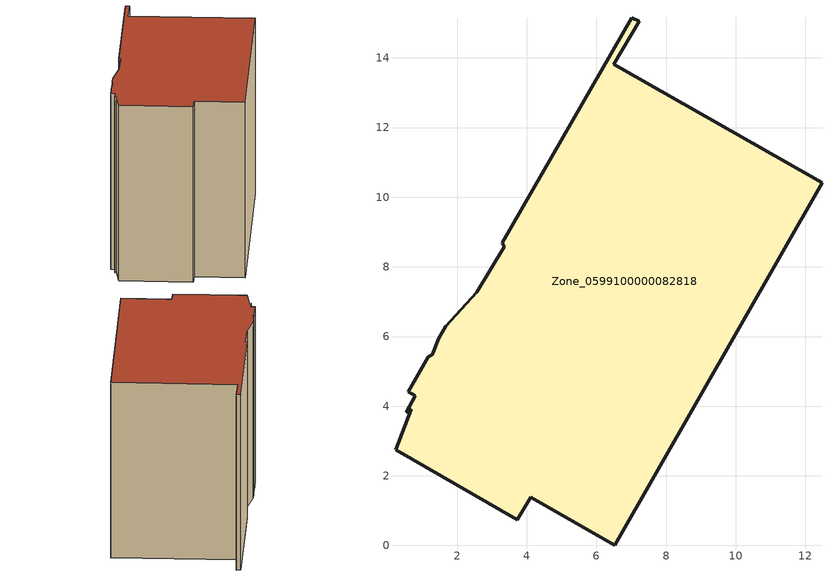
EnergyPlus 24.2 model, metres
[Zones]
Zone_0599100000082818
 floor ground (C_G): 0.8,4.3 0.6,4.42 1.17,5.41 1.29,5.47 1.48,5.96 1.68,6.3 2.56,7.28 3.35,8.57 3.3,8.7 7.01,15.16 7.23,15.06 6.5,13.82 12.48,10.41 6.52,0 4.11,1.38 3.72,0.73 0.23,2.75 0.68,3.91 0.54,3.83 z0
 wall outside (C_F): 2.56,7.28 1.68,6.3 1.48,5.96 1.29,5.47 1.17,5.41 0.6,4.42 0.8,4.3 0.54,3.83 0.68,3.91 0.23,2.75 3.72,0.73 4.11,1.38 6.52,0 12.48,10.41 6.5,13.82 7.23,15.06 7.01,15.16 3.3,8.7 3.35,8.57 2.56,7.28 z0:10.27
 roof outside (C_R): 0.8,4.3 0.54,3.83 0.68,3.91 0.23,2.75 3.72,0.73 4.11,1.38 6.52,0 12.48,10.41 6.5,13.82 7.23,15.06 7.01,15.16 3.3,8.7 3.35,8.57 2.56,7.28 1.68,6.3 1.48,5.96 1.29,5.47 1.17,5.41 0.6,4.42 z10.27
[BUILDING]
Pand.0599100000082818: North Axis=0; Terrain=City; Loads Convergence Tolerance Value=0.04; Temperature Convergence Tolerance Value=0.4; Solar Distribution=FullExterior; Maximum Number of Warmup Days=25; Minimum Number of Warmup Days=1
[Site:Location]
Rotterdam.The.Hague.AP_ZH_NLD Design_Conditions: Latitude=51.96; Longitude=4.45; Time Zone=1; Elevation=-4.5
[SITE:GROUNDTEMPERATURE:BUILDINGSURFACE]
18, 18, 18, 18, 18, 18, 18, 18, 18, 18, 18, 18
[MATERIAL] Thermal Absorptance=0.9; Solar Absorptance=0.7; Visible Absorptance=0.7
Name | Roughness | Thickness | Conductivity | Density | Specific Heat
G.TC.1946 | MediumSmooth | 0.15 | 1 | 540 | 1210
F.TC.1946 | Rough | 0.3 | 0.857143 | 1920 | 840
R.TC.1946 | MediumRough | 0.2 | 0.909091 | 1500 | 1000
[CONSTRUCTION]
C_G: G.TC.1946
C_F: F.TC.1946
C_R: R.TC.1946
[ZONE]
Zone_0599100000082818: Type=1; Multiplier=1; Ceiling Height=Autocalculate; Volume=Autocalculate; Floor Area=autocalculate; Part of Total Floor Area=Yes
[ZONEINFILTRATION:DESIGNFLOWRATE]
Infil_Zone_0599100000082818: Zone or ZoneList or Space or SpaceList=Zone_0599100000082818; Schedule=AlwaysOn; Design Flow Rate Calculation Method=Flow/Area; Flow Rate per Floor Area=0.003; Constant Term Coefficient=1; Temperature Term Coefficient=0; Velocity Term Coefficient=0; Velocity Squared Term Coefficient=0
[HVACTEMPLATE:ZONE:IDEALLOADSAIRSYSTEM]
Zone_0599100000082818: Maximum Heating Supply Air Temperature=50; Minimum Cooling Supply Air Temperature=13; Maximum Heating Supply Air Humidity Ratio=0.0156; Minimum Cooling Supply Air Humidity Ratio=0.0077; Heating Limit=NoLimit; Cooling Limit=NoLimit; Dehumidification Control Type=ConstantSensibleHeatRatio; Cooling Sensible Heat Ratio=0.7; Dehumidification Setpoint=60; Humidification Control Type=None; Humidification Setpoint=30; Outdoor Air Method=None; Outdoor Air Flow Rate per Person=0.00944; Outdoor Air Flow Rate per Zone Floor Area=0; Outdoor Air Flow Rate per Zone=0; Demand Controlled Ventilation Type=None; Outdoor Air Economizer Type=NoEconomizer; Heat Recovery Type=None; Sensible Heat Recovery Effectiveness=0.7; Latent Heat Recovery Effectiveness=0.65
[ZONECONTROL:THERMOSTAT]
ThermostatControl_Zone_0599100000082818: Zone or ZoneList=Zone_0599100000082818; Control Type Schedule=DualSetpointControlType; Control 1=Thermostat_Zone_0599100000082818; Temperature Difference Between Cutout And Setpoint=0
[THERMOSTATSETPOINT:DUALSETPOINT]
Thermostat_Zone_0599100000082818: Heating Setpoint Temperature Schedule=HeatingSetpoint_Zone_0599100000082818; Cooling Setpoint Temperature Schedule=CoolingSetpoint_Zone_0599100000082818
[SCHEDULE:COMPACT]
HeatingSetpoint_Zone_0599100000082818: Through: 12/31, For: AllDays, Until: 24:00, 21
CoolingSetpoint_Zone_0599100000082818: Through: 12/31, For: AllDays, Until: 24:00, 24
DualSetpointControlType: Through: 12/31, For: AllDays, Until: 24:00, 4
AlwaysOn: Through: 12/31, For: AllDays, Until: 24:00, 1
